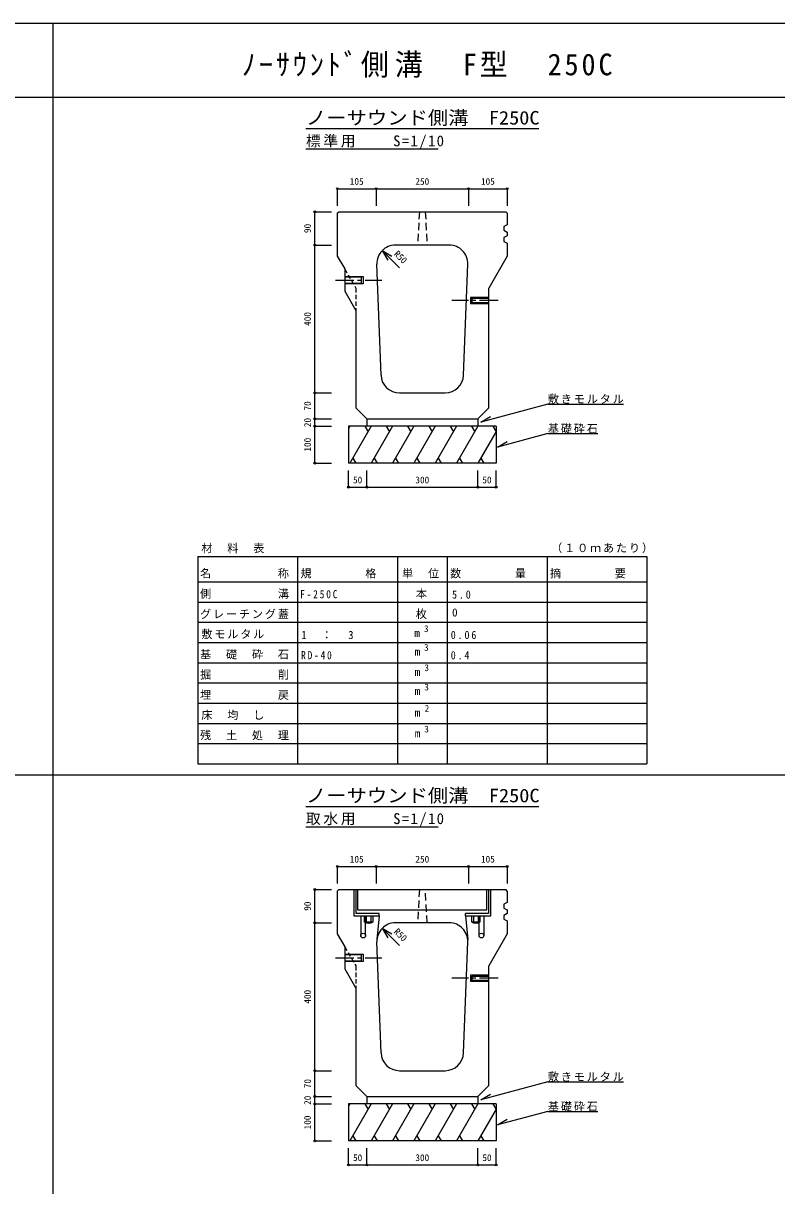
# Model space of a CAD drawing. Units: millimetres at full size, sheet at 1:10. Extents: x -5543 to 2457, y -2748 to 2952.
# Drawn here: x -1623 to 417, y -193 to 2952 of the extents above; entities that cross this region are included whole.
import ezdxf
from ezdxf.enums import TextEntityAlignment as Align

# ---------------------------------------------------------------- set-up
doc = ezdxf.new("R2010")
doc.units = ezdxf.units.MM
doc.header["$LTSCALE"] = 10
doc.header["$PDMODE"] = 32
doc.header["$PDSIZE"] = 5
for name, pattern in [('CHAIN1', [8, 5, -1, 1, -1]), ('DASHED1', [1.8, 1.2, -0.6]), ('DASHED2', [3, 2, -1]), ('DOUBLE_CHAIN2', [12.8, 9, -1, 0.6, -0.6, 0.6, -1])]:
    doc.linetypes.add(name, pattern=pattern)
doc.layers.add('0-0_通り芯', color=7, linetype='Continuous')
doc.styles.add('ＭＳ ゴシック', font='')
doc.styles.get('ＭＳ ゴシック').set_extended_font_data('MS Gothic')

msp = doc.modelspace()

# ---------------------------------------------------------------- linework, layer by layer
at = {"layer": '0-0_通り芯', "color": 2}
for p, q in [((-5542.58, 2951.85), (2457.42, 2951.85)), ((-1542.58, 2951.85), (-1542.58, -2748.15)), ((-5542.58, 2751.85), (2457.42, 2751.85)), ((-693.58, 521.52), (-693.58, 537.52)), ((-681.58, 537.52), (-681.58, 521.52)), ((-403.58, 521.52), (-403.58, 537.52)), ((-391.58, 537.52), (-391.58, 521.52))]:
    msp.add_line(p, q, dxfattribs=at)
at = {"layer": '0-0_通り芯'}
for p, q in [((-857.58, 2666.85), (-227.58, 2666.85)), ((-857.58, 2611.85), (-500.08, 2611.85)), ((-202.81, 1921.63), (-384.32, 1872.99)), ((-202.81, 1921.63), (2.19, 1921.63)), ((-384.32, 1872.99), (-358.34, 1887.99)), ((-742.58, 1861.85), (-742.58, 1761.85)), ((-342.58, 1861.85), (-742.58, 1861.85)), ((-738.53, 1861.85), (-742.58, 1854.83)), ((-680.8, 1861.85), (-738.53, 1761.85)), ((-698.1, 1861.85), (-689.45, 1846.86)), ((-692.58, 1881.85), (-692.58, 1861.85)), ((-623.06, 1861.85), (-680.8, 1761.85)), ((-640.37, 1861.85), (-631.71, 1846.86)), ((-565.33, 1861.85), (-623.06, 1761.85)), ((-582.63, 1861.85), (-573.98, 1846.86)), ((-507.59, 1861.85), (-565.33, 1761.85)), ((-524.9, 1861.85), (-516.24, 1846.86)), ((-449.86, 1861.85), (-507.59, 1761.85)), ((-467.16, 1861.85), (-458.51, 1846.86)), ((-392.12, 1861.85), (-449.86, 1761.85)), ((-409.43, 1861.85), (-400.77, 1846.86)), ((-392.58, 1881.85), (-392.58, 1861.85)), ((-351.69, 1861.85), (-343.04, 1846.86)), ((-342.58, 1861.85), (-342.58, 1761.85)), ((-342.58, 1847.65), (-392.12, 1761.85)), ((-202.81, 1841.82), (-67.81, 1841.82)), ((-342.58, 1761.85), (-742.58, 1761.85)), ((-730.61, 1775.57), (-722.69, 1761.85)), ((-672.88, 1775.57), (-664.96, 1761.85)), ((-615.14, 1775.57), (-607.22, 1761.85)), ((-557.41, 1775.57), (-549.49, 1761.85)), ((-499.67, 1775.57), (-491.75, 1761.85)), ((-441.94, 1775.57), (-434.02, 1761.85)), ((-384.2, 1775.57), (-376.28, 1761.85)), ((-1150.08, 1509.4), (64.92, 1509.4)), ((-1150.08, 1509.4), (-1150.08, 1386.28)), ((-880.08, 1509.4), (-880.08, 1386.28)), ((-610.08, 1509.4), (-610.08, 1386.28)), ((-475.08, 1509.4), (-475.08, 1386.28)), ((-205.08, 1509.4), (-205.08, 1386.28)), ((64.92, 1509.4), (64.92, 1386.28)), ((-1150.08, 1441), (64.92, 1441)), ((-1150.08, 1386.28), (64.92, 1386.28)), ((-1150.08, 1386.28), (-1150.08, 948.52)), ((-880.08, 1386.28), (-880.08, 948.52)), ((-610.08, 1386.28), (-610.08, 948.52)), ((-475.08, 1386.28), (-475.08, 948.52)), ((-205.08, 1386.28), (-205.08, 948.52)), ((64.92, 1386.28), (64.92, 948.52)), ((-1150.08, 1331.56), (64.92, 1331.56)), ((-1150.08, 1276.84), (64.92, 1276.84)), ((-1150.08, 1222.12), (64.92, 1222.12)), ((-1150.08, 1167.4), (64.92, 1167.4)), ((-1150.08, 1112.68), (64.92, 1112.68)), ((-1150.08, 1057.96), (64.92, 1057.96)), ((-1150.08, 1003.24), (64.92, 1003.24)), ((-1150.08, 948.52), (64.92, 948.52)), ((-1064.58, 948.52), (-155.58, 948.52)), ((-857.58, 833.52), (-227.58, 833.52)), ((-857.58, 778.52), (-500.08, 778.52)), ((-717.58, 608.52), (-717.58, 553.52)), ((-367.58, 553.52), (-367.58, 608.52)), ((-717.58, 553.52), (-367.58, 553.52)), ((-202.81, 88.29), (-384.32, 39.66)), ((-202.81, 88.29), (2.19, 88.29)), ((-692.58, 48.52), (-692.58, 28.52)), ((-392.58, 48.52), (-392.58, 28.52)), ((-384.32, 39.66), (-358.34, 54.66)), ((-742.58, 28.52), (-742.58, -71.48)), ((-342.58, 28.52), (-742.58, 28.52)), ((-738.53, 28.52), (-742.58, 21.5)), ((-680.8, 28.52), (-738.53, -71.48)), ((-698.1, 28.52), (-689.45, 13.53)), ((-623.06, 28.52), (-680.8, -71.48)), ((-640.37, 28.52), (-631.71, 13.53)), ((-565.33, 28.52), (-623.06, -71.48)), ((-582.63, 28.52), (-573.98, 13.53)), ((-507.59, 28.52), (-565.33, -71.48)), ((-524.9, 28.52), (-516.24, 13.53)), ((-449.86, 28.52), (-507.59, -71.48)), ((-467.16, 28.52), (-458.51, 13.53)), ((-392.12, 28.52), (-449.86, -71.48)), ((-409.43, 28.52), (-400.77, 13.53)), ((-342.58, 14.32), (-392.12, -71.48)), ((-351.69, 28.52), (-343.04, 13.53)), ((-342.58, 28.52), (-342.58, -71.48)), ((-202.81, 8.49), (-67.81, 8.49)), ((-730.61, -57.77), (-722.69, -71.48)), ((-672.88, -57.77), (-664.96, -71.48)), ((-615.14, -57.77), (-607.22, -71.48)), ((-557.41, -57.77), (-549.49, -71.48)), ((-499.67, -57.77), (-491.75, -71.48)), ((-441.94, -57.77), (-434.02, -71.48)), ((-384.2, -57.77), (-376.28, -71.48)), ((-342.58, -71.48), (-742.58, -71.48))]:
    msp.add_line(p, q, dxfattribs=at)
at = {"layer": '0-0_通り芯', "color": 4}
for p, q in [((-772.58, 2504.37), (-667.58, 2504.37)), ((-772.58, 2504.37), (-772.58, 2457.86)), ((-667.58, 2504.37), (-667.58, 2457.86)), ((-667.58, 2504.37), (-417.58, 2504.37)), ((-417.58, 2504.37), (-417.58, 2457.86)), ((-417.58, 2504.37), (-312.58, 2504.37)), ((-312.58, 2504.37), (-312.58, 2457.86)), ((-833.58, 2351.85), (-833.58, 2441.85)), ((-833.58, 2441.85), (-788.58, 2441.85)), ((-833.58, 1951.85), (-833.58, 2351.85)), ((-833.58, 2351.85), (-788.58, 2351.85)), ((-651.03, 2337.2), (-625.05, 2322.2)), ((-651.03, 2337.2), (-636.03, 2311.22)), ((-604.02, 2290.2), (-651.03, 2337.2)), ((-833.58, 1881.85), (-833.58, 1951.85)), ((-833.58, 1951.85), (-788.58, 1951.85)), ((-833.58, 1861.85), (-833.58, 1881.85)), ((-833.58, 1881.85), (-788.58, 1881.85)), ((-833.58, 1761.85), (-833.58, 1861.85)), ((-833.58, 1861.85), (-788.58, 1861.85)), ((-833.58, 1761.85), (-788.58, 1761.85)), ((-742.58, 1696.85), (-742.58, 1741.85)), ((-692.58, 1696.85), (-692.58, 1741.85)), ((-392.58, 1696.85), (-392.58, 1741.85)), ((-342.58, 1696.85), (-342.58, 1741.85)), ((-742.58, 1696.85), (-692.58, 1696.85)), ((-692.58, 1696.85), (-392.58, 1696.85)), ((-392.58, 1696.85), (-342.58, 1696.85)), ((-5542.58, 918.52), (2457.42, 918.52)), ((-772.58, 671.03), (-667.58, 671.03)), ((-772.58, 671.03), (-772.58, 624.53)), ((-667.58, 671.03), (-667.58, 624.53)), ((-667.58, 671.03), (-417.58, 671.03)), ((-417.58, 671.03), (-417.58, 624.53)), ((-417.58, 671.03), (-312.58, 671.03)), ((-312.58, 671.03), (-312.58, 624.53)), ((-833.58, 518.52), (-833.58, 608.52)), ((-833.58, 608.52), (-788.58, 608.52)), ((-721.58, 543.52), (-721.58, 608.52)), ((-363.58, 608.52), (-363.58, 543.52)), ((-357.58, 537.52), (-357.58, 608.52)), ((-659.58, 543.52), (-721.58, 543.52)), ((-709.08, 537.52), (-709.08, 484.02)), ((-696.08, 484.02), (-696.08, 537.52)), ((-659.58, 537.52), (-659.58, 543.52)), ((-363.58, 543.52), (-425.58, 543.52)), ((-425.58, 537.52), (-425.58, 543.52)), ((-425.58, 537.52), (-357.58, 537.52)), ((-389.08, 484.02), (-389.08, 537.52)), ((-376.08, 537.52), (-376.08, 484.02)), ((-833.58, 118.52), (-833.58, 518.52)), ((-833.58, 518.52), (-788.58, 518.52)), ((-651.03, 503.87), (-625.05, 488.87)), ((-651.03, 503.87), (-636.03, 477.89)), ((-604.02, 456.86), (-651.03, 503.87)), ((-833.58, 48.52), (-833.58, 118.52)), ((-833.58, 118.52), (-788.58, 118.52)), ((-833.58, 28.52), (-833.58, 48.52)), ((-833.58, 48.52), (-788.58, 48.52)), ((-833.58, -71.48), (-833.58, 28.52)), ((-833.58, 28.52), (-788.58, 28.52)), ((-833.58, -71.48), (-788.58, -71.48)), ((-742.58, -136.48), (-742.58, -91.48)), ((-692.58, -136.48), (-692.58, -91.48)), ((-392.58, -136.48), (-392.58, -91.48)), ((-342.58, -136.48), (-342.58, -91.48)), ((-742.58, -136.48), (-692.58, -136.48)), ((-692.58, -136.48), (-392.58, -136.48)), ((-392.58, -136.48), (-342.58, -136.48))]:
    msp.add_line(p, q, dxfattribs=at)
at = {"layer": '0-0_通り芯', "color": 3}
for p, q in [((-772.58, 2437.85), (-768.58, 2441.85)), ((-772.58, 2437.85), (-772.58, 2321.85)), ((-768.58, 2441.85), (-316.58, 2441.85)), ((-312.58, 2437.85), (-316.58, 2441.85)), ((-312.58, 2437.85), (-312.58, 2406.85)), ((-312.58, 2386.85), (-312.58, 2376.85)), ((-469.49, 2351.85), (-615.67, 2351.85)), ((-312.58, 2356.85), (-312.58, 2321.85)), ((-772.58, 2321.85), (-752.58, 2287.21)), ((-654.39, 1999.97), (-665.64, 2299.97)), ((-430.78, 1999.97), (-419.53, 2299.97)), ((-312.58, 2321.85), (-362.58, 2235.25)), ((-752.58, 2287.21), (-752.58, 2227.21)), ((-752.58, 2227.21), (-722.58, 2175.25)), ((-722.58, 2175.25), (-722.58, 1911.85)), ((-604.42, 1951.85), (-480.74, 1951.85)), ((-692.58, 1881.85), (-722.58, 1911.85)), ((-772.58, 604.52), (-768.58, 608.52)), ((-772.58, 604.52), (-772.58, 488.52)), ((-768.58, 608.52), (-316.58, 608.52)), ((-312.58, 604.52), (-316.58, 608.52)), ((-312.58, 604.52), (-312.58, 573.52)), ((-659.58, 537.52), (-665.46, 473.06)), ((-425.58, 537.52), (-419.7, 473.06)), ((-312.58, 553.52), (-312.58, 543.52)), ((-469.49, 518.52), (-615.67, 518.52)), ((-312.58, 523.52), (-312.58, 488.52)), ((-772.58, 488.52), (-752.58, 453.87)), ((-312.58, 488.52), (-362.58, 401.91)), ((-752.58, 453.87), (-752.58, 393.87)), ((-654.39, 166.64), (-665.64, 466.64)), ((-430.78, 166.64), (-419.53, 466.64)), ((-752.58, 393.87), (-722.58, 341.91)), ((-722.58, 341.91), (-722.58, 78.52)), ((-604.42, 118.52), (-480.74, 118.52)), ((-692.58, 48.52), (-722.58, 78.52))]:
    msp.add_line(p, q, dxfattribs=at)
at = {"layer": '0-0_通り芯', "color": 3, "linetype": 'DASHED2'}
for p, q in [((-550.58, 2441.85), (-555.58, 2351.85)), ((-534.58, 2441.85), (-529.58, 2351.85)), ((-550.58, 608.52), (-555.58, 518.52)), ((-529.58, 518.52), (-534.58, 608.52))]:
    msp.add_line(p, q, dxfattribs=at)
at = {"layer": '0-0_通り芯', "color": 3, "linetype": 'DASHED1'}
for p, q in [((-752.58, 2287.21), (-722.58, 2235.25)), ((-722.58, 2235.25), (-722.58, 2175.25)), ((-752.58, 453.87), (-722.58, 401.91)), ((-722.58, 401.91), (-722.58, 341.91))]:
    msp.add_line(p, q, dxfattribs=at)
at = {"layer": '0-0_通り芯', "linetype": 'CHAIN1'}
for p, q in [((-777.58, 2256.85), (-652.58, 2256.85)), ((-337.58, 2201.85), (-462.58, 2201.85)), ((-777.58, 423.52), (-652.58, 423.52)), ((-337.58, 368.52), (-462.58, 368.52))]:
    msp.add_line(p, q, dxfattribs=at)
at = {"layer": '0-0_通り芯', "color": 4, "linetype": 'DOUBLE_CHAIN2'}
msp.add_line((-5542.58, 918.52), (2457.42, 918.52), dxfattribs=at)
at = {"layer": '0-0_通り芯', "color": 3}
for points in [[(-312.58, 2406.85), (-321.58, 2401.85), (-321.58, 2391.85), (-312.58, 2386.85)], [(-312.58, 2376.85), (-321.58, 2371.85), (-321.58, 2361.85), (-312.58, 2356.85)], [(-692.58, 1881.85), (-392.58, 1881.85), (-362.58, 1911.85), (-362.58, 2235.25)], [(-312.58, 573.52), (-321.58, 568.52), (-321.58, 558.52), (-312.58, 553.52)], [(-312.58, 543.52), (-321.58, 538.52), (-321.58, 528.52), (-312.58, 523.52)], [(-692.58, 48.52), (-392.58, 48.52), (-362.58, 78.52), (-362.58, 401.91)]]:
    msp.add_lwpolyline(points, dxfattribs=at)
at = {"layer": '0-0_通り芯'}
for points in [[(-752.58, 2266.85), (-702.58, 2266.85), (-702.58, 2246.85), (-752.58, 2246.85)], [(-752.58, 2248.85), (-707.58, 2248.85), (-707.58, 2264.85), (-752.58, 2264.85)], [(-362.58, 2209.85), (-412.58, 2209.85), (-412.58, 2193.85), (-362.58, 2193.85)], [(-362.58, 2195.85), (-407.58, 2195.85), (-407.58, 2207.85), (-362.58, 2207.85)], [(-202.81, 1841.82), (-338.69, 1805.41), (-312.71, 1820.41)], [(-752.58, 433.52), (-702.58, 433.52), (-702.58, 413.52), (-752.58, 413.52)], [(-752.58, 415.52), (-707.58, 415.52), (-707.58, 431.52), (-752.58, 431.52)], [(-362.58, 376.52), (-412.58, 376.52), (-412.58, 360.52), (-362.58, 360.52)], [(-362.58, 362.52), (-407.58, 362.52), (-407.58, 374.52), (-362.58, 374.52)], [(-202.81, 8.49), (-338.69, -27.92), (-312.71, -12.92)]]:
    msp.add_lwpolyline(points, dxfattribs=at)
at = {"layer": '0-0_通り芯', "color": 4}
msp.add_lwpolyline([(-727.58, 608.52), (-727.58, 537.52), (-659.58, 537.52)], dxfattribs=at)
at = {"layer": '0-0_通り芯', "color": 2}
for points in [[(-699.58, 537.52), (-699.58, 521.52), (-675.58, 521.52), (-675.58, 537.52)], [(-409.58, 537.52), (-409.58, 521.52), (-385.58, 521.52), (-385.58, 537.52)]]:
    msp.add_lwpolyline(points, dxfattribs=at)
at = {"layer": '0-0_通り芯', "color": 4}
for centre in [(-702.58, 484.02), (-382.58, 484.02)]:
    msp.add_circle(centre, 6.5, dxfattribs=at)
at = {"layer": '0-0_通り芯', "color": 3}
for centre, start, end in [((-615.67, 2301.85), 90, 182.14759), ((-469.49, 2301.85), 357.85241, 90), ((-604.42, 2001.85), 182.14759, 270), ((-480.74, 2001.85), 270, 357.85241), ((-615.67, 468.52), 90, 182.14759), ((-469.49, 468.52), 357.85241, 90), ((-604.42, 168.52), 182.14759, 270), ((-480.74, 168.52), 270, 357.85241)]:
    msp.add_arc(centre, 50, start, end, dxfattribs=at)
at = {"layer": '0-0_通り芯', "color": 2}
for centre in [(-687.58, 537.52), (-397.58, 537.52)]:
    msp.add_arc(centre, 20, 233.1301, 306.8699, dxfattribs=at)
at = {"layer": '0-0_通り芯', "color": 4}
for p in [(-772.58, 2504.37), (-667.58, 2504.37), (-417.58, 2504.37), (-312.58, 2504.37), (-833.58, 2441.85), (-833.58, 2351.85), (-833.58, 1951.85), (-833.58, 1881.85), (-833.58, 1861.85), (-833.58, 1761.85), (-742.58, 1696.85), (-692.58, 1696.85), (-392.58, 1696.85), (-342.58, 1696.85), (-772.58, 671.03), (-667.58, 671.03), (-417.58, 671.03), (-312.58, 671.03), (-833.58, 608.52), (-833.58, 518.52), (-833.58, 118.52), (-833.58, 48.52), (-833.58, 28.52), (-833.58, -71.48), (-742.58, -136.48), (-692.58, -136.48), (-392.58, -136.48), (-342.58, -136.48)]:
    msp.add_point(p, dxfattribs=at)

# ---------------------------------------------------------------- texts
at = {"layer": '0-0_通り芯', "color": 3, "style": 'ＭＳ ゴシック', "width": 1.1}
for p in [(-857.58, 2666.85), (-857.58, 833.52)]:
    msp.add_text('ノーサウンド側溝\u3000F250C', height=36.66, dxfattribs=at).set_placement(p, align=Align.BOTTOM_LEFT)
at = {"layer": '0-0_通り芯', "color": 4, "style": 'ＭＳ ゴシック'}
for s, p in [('105', (-738.83, 2509.37)), ('250', (-561.33, 2509.37)), ('105', (-383.83, 2509.37)), ('50', (-730.08, 1701.85)), ('300', (-561.33, 1701.85)), ('50', (-380.08, 1701.85)), ('3', (-538.06, 1299.46)), ('3', (-538.06, 1248.84)), ('3', (-536.89, 1193.78)), ('3', (-537.16, 1141.52)), ('2', (-536.26, 1084)), ('3', (-537.16, 1027.91)), ('105', (-738.83, 676.03)), ('250', (-561.33, 676.03)), ('105', (-383.83, 676.03)), ('50', (-730.08, -131.48)), ('300', (-561.33, -131.48)), ('50', (-380.08, -131.48))]:
    msp.add_text(s, height=18.33, dxfattribs=at).set_placement(p, align=Align.BOTTOM_LEFT)
for s, rotation, p in [('90', 90, (-838.58, 2384.35)), ('R50', 315, (-625.05, 2322.2)), ('400', 90, (-838.58, 2133.1)), ('70', 90, (-838.58, 1904.35)), ('20', 90, (-838.58, 1859.35)), ('100', 90, (-838.58, 1793.1)), ('90', 90, (-838.58, 551.02)), ('R50', 315, (-625.05, 488.87)), ('400', 90, (-838.58, 299.77)), ('70', 90, (-838.58, 71.02)), ('20', 90, (-838.58, 26.02)), ('100', 90, (-838.58, -40.23))]:
    msp.add_text(s, height=18.33, rotation=rotation, dxfattribs=at).set_placement(p, align=Align.BOTTOM_LEFT)
at = {"layer": '0-0_通り芯', "style": 'ＭＳ ゴシック'}
for s, p in [('0', (-462.08, 1340.5)), ('m', (-564.16, 1285.09)), ('m', (-563.26, 1234.48)), ('m', (-563.26, 1179.76)), ('m', (-563.26, 1127.77)), ('m', (-563.17, 1069.63)), ('m', (-562.99, 1013.54))]:
    msp.add_text(s, height=21.99, dxfattribs=at).set_placement(p, align=Align.BOTTOM_LEFT)
at = {"layer": '0-0_通り芯', "color": 2, "insert": (-1030.94, 2804.64), "char_height": 58.65, "attachment_point": 7, "style": 'ＭＳ ゴシック'}
msp.add_mtext('\\T1.21;\\W0.95;ﾉｰｻｳﾝﾄﾞ側溝\u3000F型\u3000250C', dxfattribs=at)
at = {"layer": '0-0_通り芯', "attachment_point": 7, "style": 'ＭＳ ゴシック'}
for s, insert, char_height in [('\\T1.18;標準用\u3000\u3000S=1/10', (-857.58, 2611.85), 29.33), ('\\T1.17;敷きモルタル', (-202.81, 1921.63), 21.99), ('\\T1.17;基礎砕石', (-202.81, 1841.82), 21.99), ('\\T1.17;材\u3000料\u3000表', (-1140.58, 1518.34), 21.99), ('\\T1.17;（１０ｍあたり）', (-193.83, 1518.34), 21.99), ('\\T1.17;名\u3000\u3000\u3000\u3000\u3000称', (-1144.08, 1449.94), 21.99), ('\\T1.17;規\u3000\u3000\u3000\u3000格', (-872.33, 1449.94), 21.99), ('\\T1.17;単\u3000位', (-597.08, 1449.94), 21.99), ('\\T1.17;数\u3000\u3000\u3000\u3000量', (-467.33, 1449.94), 21.99), ('\\T1.17;摘\u3000\u3000\u3000\u3000要', (-197.33, 1449.94), 21.99), ('\\T1.17;側\u3000\u3000\u3000\u3000\u3000溝', (-1144.08, 1395.22), 21.99), ('\\T1.39;\\W0.85;F-250C', (-873.33, 1396.01), 21.99), ('\\T1.17;\u3000本', (-595.33, 1395.22), 21.99), ('\\T1.38;\\W0.9;5.0', (-462.08, 1395.22), 21.99), ('\\T1.17;グレーチング蓋', (-1144.08, 1340.5), 21.99), ('\\T1.17;\u3000枚', (-595.33, 1340.5), 21.99), ('\\T1.17;敷モルタル', (-1140.58, 1285.78), 21.99), ('\\T1.21;1\u3000：\u30003', (-870.58, 1285.78), 21.99), ('\\T1.38;\\W0.9;0.06', (-465.58, 1285.78), 21.99), ('\\T1.17;基\u3000礎\u3000砕\u3000石', (-1144.08, 1231.06), 21.99), ('\\T1.38;\\W0.85;RD-40', (-870.58, 1231.06), 21.99), ('\\T1.38;\\W0.9;0.4', (-465.58, 1231.06), 21.99), ('\\T1.17;掘\u3000\u3000\u3000\u3000\u3000削', (-1144.08, 1176.34), 21.99), ('\\T1.17;埋\u3000\u3000\u3000\u3000\u3000戻', (-1144.08, 1121.62), 21.99), ('\\T1.17;床\u3000均\u3000し', (-1140.58, 1066.9), 21.99), ('\\T1.17;残\u3000土\u3000処\u3000理', (-1144.08, 1012.18), 21.99), ('\\T1.18;取水用\u3000\u3000S=1/10', (-857.58, 778.52), 29.33), ('\\T1.17;敷きモルタル', (-202.81, 88.29), 21.99), ('\\T1.17;基礎砕石', (-202.81, 8.49), 21.99)]:
    msp.add_mtext(s, dxfattribs=dict(at, insert=insert, char_height=char_height))

doc.saveas('drawing.dxf')
